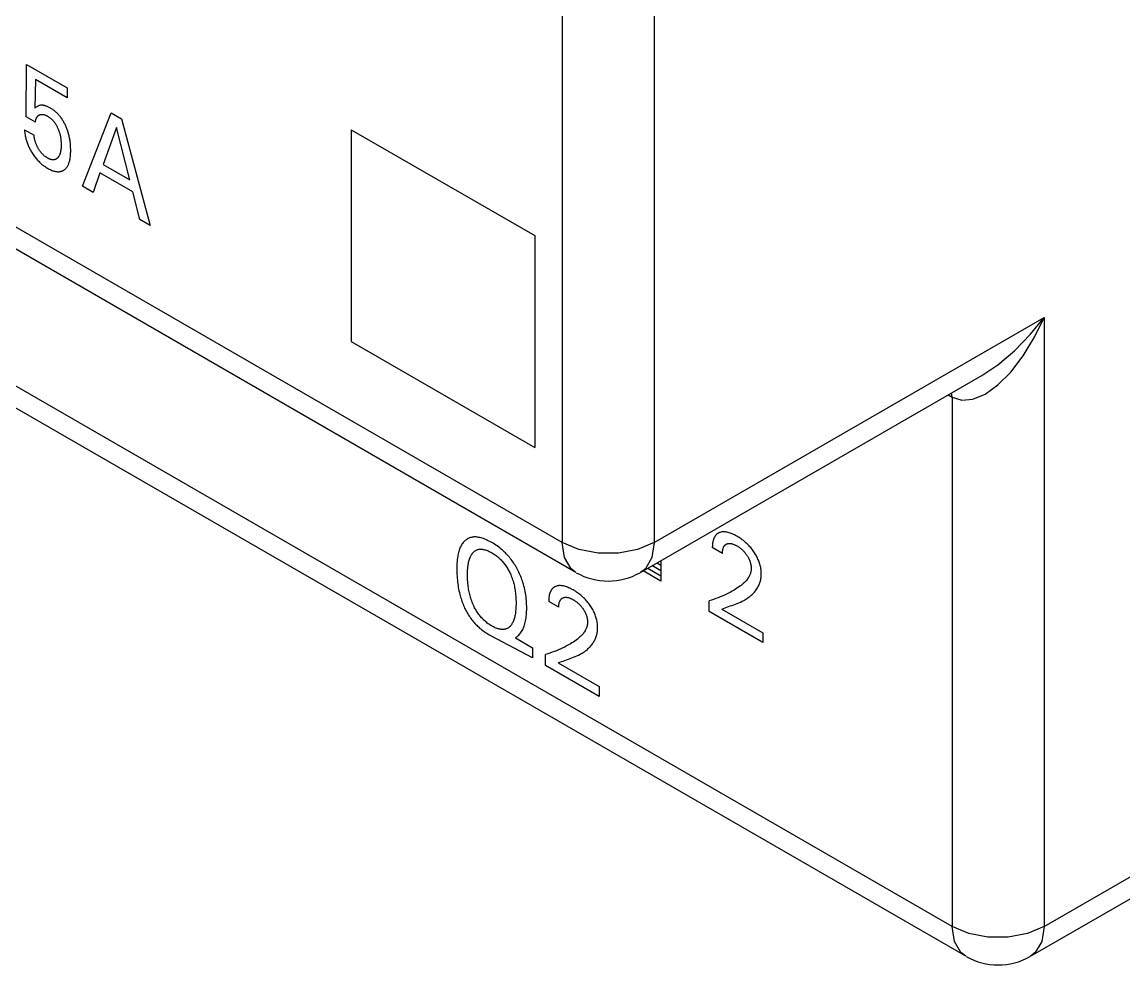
# Model space of a CAD drawing. Extents: x 0 to 420, y 0 to 297.
# Drawn here: x 180.85 to 197.84, y 131.89 to 146.43 of the extents above; entities that cross this region are included whole.
import ezdxf

# ---------------------------------------------------------------- set-up
doc = ezdxf.new("R2010")
doc.units = 0
doc.header["$LTSCALE"] = 23.1
doc.layers.add('40000_ISO', color=7, linetype='CONTINUOUS')

msp = doc.modelspace()

# ---------------------------------------------------------------- linework, layer by layer
at = {"layer": '40000_ISO', "color": 7, "linetype": 'CONTINUOUS'}
for p, q in [((189.18, 173.506), (189.18, 138.397)), ((190.594, 173.506), (190.594, 138.397)), ((189.18, 138.397), (165.492, 152.073)), ((189.387, 137.939), (165.699, 151.615)), ((195.191, 132.477), (171.502, 146.153)), ((180.914, 144.962), (180.923, 145.768)), ((180.923, 145.768), (181.546, 145.409)), ((195.398, 132.019), (171.71, 145.695)), ((181.058, 145.539), (181.05, 145.097)), ((181.546, 145.257), (181.058, 145.539)), ((181.546, 145.409), (181.546, 145.257)), ((181.06, 145.105), (181.05, 145.097)), ((181.071, 145.113), (181.06, 145.105)), ((181.08, 145.119), (181.071, 145.113)), ((181.09, 145.125), (181.08, 145.119)), ((181.098, 145.129), (181.09, 145.125)), ((181.107, 145.133), (181.098, 145.129)), ((181.114, 145.136), (181.107, 145.133)), ((181.121, 145.138), (181.114, 145.136)), ((181.128, 145.139), (181.121, 145.138)), ((181.136, 145.141), (181.128, 145.139)), ((181.144, 145.141), (181.136, 145.141)), ((181.151, 145.142), (181.144, 145.141)), ((181.159, 145.142), (181.151, 145.142)), ((181.168, 145.141), (181.159, 145.142)), ((181.176, 145.141), (181.168, 145.141)), ((181.185, 145.139), (181.176, 145.141)), ((181.193, 145.138), (181.185, 145.139)), ((181.202, 145.136), (181.193, 145.138)), ((181.211, 145.133), (181.202, 145.136)), ((181.22, 145.13), (181.211, 145.133)), ((181.229, 145.127), (181.22, 145.13)), ((181.239, 145.123), (181.229, 145.127)), ((181.249, 145.119), (181.239, 145.123)), ((181.259, 145.114), (181.249, 145.119)), ((181.269, 145.109), (181.259, 145.114)), ((181.279, 145.104), (181.269, 145.109)), ((181.289, 145.098), (181.279, 145.104)), ((181.298, 145.093), (181.289, 145.098)), ((181.308, 145.087), (181.298, 145.093)), ((181.318, 145.08), (181.308, 145.087)), ((181.327, 145.074), (181.318, 145.08)), ((181.337, 145.067), (181.327, 145.074)), ((181.346, 145.06), (181.337, 145.067)), ((181.356, 145.052), (181.346, 145.06)), ((181.365, 145.044), (181.356, 145.052)), ((181.058, 144.879), (180.914, 144.962)), ((181.058, 144.879), (181.059, 144.887)), ((181.059, 144.887), (181.06, 144.895)), ((181.06, 144.895), (181.061, 144.903)), ((181.061, 144.903), (181.063, 144.91)), ((181.063, 144.91), (181.065, 144.918)), ((181.065, 144.918), (181.066, 144.925)), ((181.066, 144.925), (181.069, 144.932)), ((181.069, 144.932), (181.071, 144.938)), ((181.071, 144.938), (181.073, 144.944)), ((181.073, 144.944), (181.076, 144.95)), ((181.076, 144.95), (181.079, 144.955)), ((181.079, 144.955), (181.082, 144.96)), ((181.082, 144.96), (181.086, 144.965)), ((181.086, 144.965), (181.089, 144.97)), ((181.089, 144.97), (181.093, 144.974)), ((181.093, 144.974), (181.097, 144.978)), ((181.097, 144.978), (181.101, 144.981)), ((181.101, 144.981), (181.106, 144.985)), ((181.106, 144.985), (181.11, 144.988)), ((181.11, 144.988), (181.115, 144.99)), ((181.115, 144.99), (181.12, 144.993)), ((181.12, 144.993), (181.125, 144.995)), ((181.125, 144.995), (181.13, 144.997)), ((181.13, 144.997), (181.135, 144.998)), ((181.135, 144.998), (181.14, 144.999)), ((181.14, 144.999), (181.146, 145)), ((181.146, 145), (181.151, 145.001)), ((181.151, 145.001), (181.157, 145.001)), ((181.157, 145.001), (181.163, 145.001)), ((181.163, 145.001), (181.168, 145.001)), ((181.168, 145.001), (181.174, 145)), ((181.174, 145), (181.18, 144.999)), ((181.18, 144.999), (181.186, 144.998)), ((181.186, 144.998), (181.193, 144.997)), ((181.193, 144.997), (181.199, 144.995)), ((181.199, 144.995), (181.205, 144.992)), ((181.205, 144.992), (181.212, 144.99)), ((181.212, 144.99), (181.219, 144.987)), ((181.219, 144.987), (181.226, 144.984)), ((181.226, 144.984), (181.232, 144.981)), ((181.232, 144.981), (181.239, 144.977)), ((181.239, 144.977), (181.246, 144.973)), ((181.246, 144.973), (181.253, 144.969)), ((181.253, 144.969), (181.26, 144.965)), ((181.26, 144.965), (181.267, 144.96)), ((181.267, 144.96), (181.275, 144.955)), ((181.275, 144.955), (181.282, 144.95)), ((181.282, 144.95), (181.289, 144.944)), ((181.289, 144.944), (181.296, 144.938)), ((181.296, 144.938), (181.303, 144.932)), ((181.303, 144.932), (181.309, 144.926)), ((181.309, 144.926), (181.315, 144.921)), ((181.315, 144.921), (181.321, 144.915)), ((181.321, 144.915), (181.326, 144.909)), ((181.326, 144.909), (181.332, 144.903)), ((181.332, 144.903), (181.337, 144.897)), ((181.337, 144.897), (181.342, 144.89)), ((181.342, 144.89), (181.347, 144.884)), ((181.347, 144.884), (181.353, 144.877)), ((181.375, 145.036), (181.365, 145.044)), ((181.384, 145.028), (181.375, 145.036)), ((181.392, 145.02), (181.384, 145.028)), ((181.399, 145.013), (181.392, 145.02)), ((181.407, 145.005), (181.399, 145.013)), ((181.414, 144.997), (181.407, 145.005)), ((181.422, 144.989), (181.414, 144.997)), ((181.429, 144.98), (181.422, 144.989)), ((181.436, 144.971), (181.429, 144.98)), ((181.443, 144.963), (181.436, 144.971)), ((181.45, 144.954), (181.443, 144.963)), ((181.457, 144.945), (181.45, 144.954)), ((181.464, 144.935), (181.457, 144.945)), ((181.471, 144.924), (181.464, 144.935)), ((181.478, 144.913), (181.471, 144.924)), ((181.485, 144.902), (181.478, 144.913)), ((181.492, 144.891), (181.485, 144.902)), ((181.498, 144.879), (181.492, 144.891)), ((181.504, 144.868), (181.498, 144.879)), ((181.784, 143.892), (182.225, 145.025)), ((182.225, 145.025), (182.387, 144.932)), ((182.387, 144.932), (182.828, 143.289)), ((180.89, 144.765), (180.891, 144.75)), ((180.89, 144.765), (181.037, 144.68)), ((180.891, 144.75), (180.893, 144.735)), ((180.893, 144.735), (180.895, 144.719)), ((180.895, 144.719), (180.897, 144.704)), ((181.353, 144.877), (181.357, 144.87)), ((181.357, 144.87), (181.362, 144.863)), ((181.362, 144.863), (181.368, 144.855)), ((181.368, 144.855), (181.373, 144.847)), ((181.373, 144.847), (181.378, 144.838)), ((181.378, 144.838), (181.383, 144.83)), ((181.383, 144.83), (181.388, 144.821)), ((181.388, 144.821), (181.392, 144.812)), ((181.392, 144.812), (181.396, 144.803)), ((181.396, 144.803), (181.401, 144.794)), ((181.401, 144.794), (181.405, 144.785)), ((181.405, 144.785), (181.409, 144.775)), ((181.409, 144.775), (181.413, 144.765)), ((181.413, 144.765), (181.417, 144.756)), ((181.417, 144.756), (181.42, 144.746)), ((181.42, 144.746), (181.424, 144.736)), ((181.424, 144.736), (181.427, 144.726)), ((181.427, 144.726), (181.43, 144.716)), ((181.43, 144.716), (181.433, 144.706)), ((181.51, 144.856), (181.504, 144.868)), ((181.516, 144.844), (181.51, 144.856)), ((181.522, 144.833), (181.516, 144.844)), ((181.527, 144.821), (181.522, 144.833)), ((181.533, 144.808), (181.527, 144.821)), ((181.538, 144.795), (181.533, 144.808)), ((181.544, 144.782), (181.538, 144.795)), ((181.548, 144.769), (181.544, 144.782)), ((181.553, 144.756), (181.548, 144.769)), ((181.557, 144.742), (181.553, 144.756)), ((181.562, 144.729), (181.557, 144.742)), ((181.566, 144.716), (181.562, 144.729)), ((181.569, 144.703), (181.566, 144.716)), ((182.307, 144.799), (182.101, 144.228)), ((182.513, 143.99), (182.307, 144.799)), ((185.927, 144.765), (185.927, 141.499)), ((185.927, 144.765), (188.756, 143.132)), ((180.897, 144.704), (180.9, 144.688)), ((180.9, 144.688), (180.903, 144.672)), ((180.903, 144.672), (180.906, 144.657)), ((180.906, 144.657), (180.91, 144.641)), ((180.91, 144.641), (180.913, 144.626)), ((180.913, 144.626), (180.917, 144.611)), ((180.917, 144.611), (180.922, 144.596)), ((180.922, 144.596), (180.926, 144.582)), ((180.926, 144.582), (180.931, 144.567)), ((180.931, 144.567), (180.937, 144.552)), ((180.937, 144.552), (180.942, 144.537)), ((181.038, 144.672), (181.037, 144.68)), ((181.039, 144.663), (181.038, 144.672)), ((181.04, 144.655), (181.039, 144.663)), ((181.041, 144.647), (181.04, 144.655)), ((181.043, 144.638), (181.041, 144.647)), ((181.045, 144.629), (181.043, 144.638)), ((181.047, 144.62), (181.045, 144.629)), ((181.049, 144.611), (181.047, 144.62)), ((181.051, 144.602), (181.049, 144.611)), ((181.054, 144.593), (181.051, 144.602)), ((181.057, 144.584), (181.054, 144.593)), ((181.059, 144.575), (181.057, 144.584)), ((181.062, 144.565), (181.059, 144.575)), ((181.066, 144.556), (181.062, 144.565)), ((181.069, 144.547), (181.066, 144.556)), ((181.073, 144.538), (181.069, 144.547)), ((181.433, 144.706), (181.436, 144.695)), ((181.436, 144.695), (181.438, 144.684)), ((181.438, 144.684), (181.441, 144.674)), ((181.441, 144.674), (181.443, 144.663)), ((181.443, 144.663), (181.445, 144.653)), ((181.445, 144.653), (181.447, 144.642)), ((181.447, 144.642), (181.449, 144.632)), ((181.449, 144.632), (181.45, 144.621)), ((181.45, 144.621), (181.452, 144.608)), ((181.452, 144.608), (181.453, 144.595)), ((181.453, 144.595), (181.454, 144.583)), ((181.454, 144.583), (181.455, 144.57)), ((181.455, 144.57), (181.455, 144.557)), ((181.455, 144.557), (181.456, 144.545)), ((181.456, 144.545), (181.456, 144.533)), ((181.574, 144.687), (181.569, 144.703)), ((181.577, 144.672), (181.574, 144.687)), ((181.581, 144.656), (181.577, 144.672)), ((181.584, 144.64), (181.581, 144.656)), ((181.587, 144.625), (181.584, 144.64)), ((181.59, 144.609), (181.587, 144.625)), ((181.592, 144.594), (181.59, 144.609)), ((181.594, 144.578), (181.592, 144.594)), ((181.598, 144.551), (181.594, 144.578)), ((181.6, 144.53), (181.598, 144.551)), ((180.942, 144.537), (180.948, 144.523)), ((180.948, 144.523), (180.954, 144.508)), ((180.954, 144.508), (180.961, 144.494)), ((180.961, 144.494), (180.968, 144.48)), ((180.968, 144.48), (180.975, 144.466)), ((180.975, 144.466), (180.982, 144.452)), ((180.982, 144.452), (180.99, 144.438)), ((180.99, 144.438), (180.998, 144.424)), ((180.998, 144.424), (181.006, 144.411)), ((181.006, 144.411), (181.015, 144.396)), ((181.015, 144.396), (181.024, 144.382)), ((181.024, 144.382), (181.034, 144.368)), ((181.077, 144.529), (181.073, 144.538)), ((181.08, 144.521), (181.077, 144.529)), ((181.084, 144.513), (181.08, 144.521)), ((181.087, 144.505), (181.084, 144.513)), ((181.091, 144.497), (181.087, 144.505)), ((181.095, 144.489), (181.091, 144.497)), ((181.099, 144.482), (181.095, 144.489)), ((181.103, 144.474), (181.099, 144.482)), ((181.108, 144.467), (181.103, 144.474)), ((181.112, 144.459), (181.108, 144.467)), ((181.116, 144.452), (181.112, 144.459)), ((181.121, 144.445), (181.116, 144.452)), ((181.126, 144.438), (181.121, 144.445)), ((181.131, 144.431), (181.126, 144.438)), ((181.136, 144.424), (181.131, 144.431)), ((181.141, 144.418), (181.136, 144.424)), ((181.146, 144.411), (181.141, 144.418)), ((181.152, 144.405), (181.146, 144.411)), ((181.158, 144.398), (181.152, 144.405)), ((181.164, 144.392), (181.158, 144.398)), ((181.17, 144.386), (181.164, 144.392)), ((181.176, 144.38), (181.17, 144.386)), ((181.182, 144.374), (181.176, 144.38)), ((181.188, 144.369), (181.182, 144.374)), ((181.194, 144.364), (181.188, 144.369)), ((181.428, 144.37), (181.424, 144.364)), ((181.431, 144.377), (181.428, 144.37)), ((181.433, 144.384), (181.431, 144.377)), ((181.436, 144.391), (181.433, 144.384)), ((181.439, 144.399), (181.436, 144.391)), ((181.441, 144.407), (181.439, 144.399)), ((181.443, 144.415), (181.441, 144.407)), ((181.445, 144.424), (181.443, 144.415)), ((181.447, 144.432), (181.445, 144.424)), ((181.449, 144.441), (181.447, 144.432)), ((181.45, 144.449), (181.449, 144.441)), ((181.452, 144.465), (181.45, 144.449)), ((181.454, 144.478), (181.452, 144.465)), ((181.455, 144.505), (181.454, 144.492)), ((181.454, 144.492), (181.454, 144.478)), ((181.456, 144.519), (181.455, 144.505)), ((181.456, 144.533), (181.456, 144.519)), ((181.598, 144.351), (181.6, 144.37)), ((181.601, 144.508), (181.6, 144.53)), ((181.6, 144.37), (181.601, 144.388)), ((181.602, 144.487), (181.601, 144.508)), ((181.601, 144.388), (181.602, 144.407)), ((181.603, 144.466), (181.602, 144.487)), ((181.602, 144.407), (181.603, 144.426)), ((181.603, 144.446), (181.603, 144.466)), ((181.603, 144.426), (181.603, 144.446)), ((181.034, 144.368), (181.044, 144.354)), ((181.044, 144.354), (181.054, 144.34)), ((181.054, 144.34), (181.065, 144.327)), ((181.065, 144.327), (181.075, 144.314)), ((181.075, 144.314), (181.086, 144.302)), ((181.086, 144.302), (181.097, 144.289)), ((181.097, 144.289), (181.109, 144.278)), ((181.109, 144.278), (181.12, 144.266)), ((181.12, 144.266), (181.132, 144.255)), ((181.132, 144.255), (181.143, 144.244)), ((181.143, 144.244), (181.155, 144.234)), ((181.155, 144.234), (181.168, 144.224)), ((181.168, 144.224), (181.181, 144.214)), ((181.181, 144.214), (181.194, 144.204)), ((181.201, 144.359), (181.194, 144.364)), ((181.194, 144.204), (181.207, 144.195)), ((181.207, 144.354), (181.201, 144.359)), ((181.214, 144.349), (181.207, 144.354)), ((181.22, 144.344), (181.214, 144.349)), ((181.227, 144.34), (181.22, 144.344)), ((181.233, 144.336), (181.227, 144.34)), ((181.24, 144.332), (181.233, 144.336)), ((181.246, 144.328), (181.24, 144.332)), ((181.253, 144.324), (181.246, 144.328)), ((181.259, 144.321), (181.253, 144.324)), ((181.266, 144.318), (181.259, 144.321)), ((181.272, 144.315), (181.266, 144.318)), ((181.278, 144.312), (181.272, 144.315)), ((181.285, 144.309), (181.278, 144.312)), ((181.291, 144.307), (181.285, 144.309)), ((181.297, 144.305), (181.291, 144.307)), ((181.304, 144.304), (181.297, 144.305)), ((181.31, 144.302), (181.304, 144.304)), ((181.316, 144.301), (181.31, 144.302)), ((181.321, 144.301), (181.316, 144.301)), ((181.327, 144.3), (181.321, 144.301)), ((181.332, 144.3), (181.327, 144.3)), ((181.338, 144.3), (181.332, 144.3)), ((181.343, 144.3), (181.338, 144.3)), ((181.348, 144.301), (181.343, 144.3)), ((181.353, 144.302), (181.348, 144.301)), ((181.358, 144.303), (181.353, 144.302)), ((181.363, 144.305), (181.358, 144.303)), ((181.368, 144.307), (181.363, 144.305)), ((181.373, 144.309), (181.368, 144.307)), ((181.377, 144.311), (181.373, 144.309)), ((181.382, 144.314), (181.377, 144.311)), ((181.386, 144.317), (181.382, 144.314)), ((181.39, 144.32), (181.386, 144.317)), ((181.394, 144.324), (181.39, 144.32)), ((181.398, 144.327), (181.394, 144.324)), ((181.402, 144.331), (181.398, 144.327)), ((181.405, 144.335), (181.402, 144.331)), ((181.41, 144.341), (181.405, 144.335)), ((181.414, 144.346), (181.41, 144.341)), ((181.417, 144.352), (181.414, 144.346)), ((181.421, 144.358), (181.417, 144.352)), ((181.424, 144.364), (181.421, 144.358)), ((181.551, 144.198), (181.556, 144.208)), ((181.556, 144.208), (181.562, 144.218)), ((181.562, 144.218), (181.567, 144.229)), ((181.567, 144.229), (181.572, 144.24)), ((181.572, 144.24), (181.576, 144.252)), ((181.576, 144.252), (181.58, 144.264)), ((181.58, 144.264), (181.584, 144.277)), ((181.584, 144.277), (181.587, 144.289)), ((181.587, 144.289), (181.59, 144.302)), ((181.59, 144.302), (181.593, 144.316)), ((181.593, 144.316), (181.595, 144.333)), ((181.595, 144.333), (181.598, 144.351)), ((182.101, 144.228), (182.513, 143.99)), ((181.207, 144.195), (181.22, 144.187)), ((181.22, 144.187), (181.233, 144.178)), ((181.233, 144.178), (181.246, 144.171)), ((181.246, 144.171), (181.259, 144.163)), ((181.259, 144.163), (181.272, 144.156)), ((181.272, 144.156), (181.285, 144.15)), ((181.285, 144.15), (181.298, 144.144)), ((181.298, 144.144), (181.311, 144.138)), ((181.311, 144.138), (181.324, 144.133)), ((181.324, 144.133), (181.337, 144.129)), ((181.337, 144.129), (181.35, 144.125)), ((181.35, 144.125), (181.36, 144.123)), ((181.36, 144.123), (181.37, 144.121)), ((181.37, 144.121), (181.38, 144.119)), ((181.38, 144.119), (181.39, 144.118)), ((181.39, 144.118), (181.4, 144.117)), ((181.4, 144.117), (181.41, 144.117)), ((181.41, 144.117), (181.419, 144.117)), ((181.419, 144.117), (181.429, 144.118)), ((181.429, 144.118), (181.438, 144.119)), ((181.438, 144.119), (181.447, 144.121)), ((181.447, 144.121), (181.455, 144.123)), ((181.455, 144.123), (181.464, 144.125)), ((181.464, 144.125), (181.472, 144.129)), ((181.472, 144.129), (181.48, 144.132)), ((181.48, 144.132), (181.488, 144.136)), ((181.488, 144.136), (181.496, 144.141)), ((181.496, 144.141), (181.503, 144.146)), ((181.503, 144.146), (181.51, 144.151)), ((181.51, 144.151), (181.518, 144.158)), ((181.518, 144.158), (181.525, 144.165)), ((181.525, 144.165), (181.532, 144.173)), ((181.532, 144.173), (181.539, 144.181)), ((181.539, 144.181), (181.545, 144.189)), ((181.545, 144.189), (181.551, 144.198)), ((182.053, 144.098), (181.947, 143.798)), ((182.56, 143.806), (182.053, 144.098)), ((181.947, 143.798), (181.784, 143.892)), ((182.668, 143.381), (182.56, 143.806)), ((182.828, 143.289), (182.668, 143.381)), ((188.756, 143.132), (188.756, 139.866)), ((190.594, 138.397), (196.605, 141.867)), ((196.398, 141.612), (196.605, 141.867)), ((196.463, 141.574), (196.605, 141.867)), ((196.605, 141.867), (196.605, 132.477)), ((185.927, 141.499), (188.756, 139.866)), ((196.149, 141.355), (196.398, 141.612)), ((196.283, 141.277), (196.463, 141.574)), ((195.894, 141.14), (196.149, 141.355)), ((196.091, 141.026), (196.283, 141.277)), ((190.387, 137.939), (195.648, 140.976)), ((195.648, 140.976), (195.894, 141.14)), ((195.895, 140.829), (196.091, 141.026)), ((195.698, 140.688), (195.895, 140.829)), ((195.13, 140.677), (195.191, 140.642)), ((195.191, 140.642), (195.178, 140.705)), ((195.191, 140.642), (195.191, 132.477)), ((195.191, 140.642), (195.337, 140.594)), ((195.509, 140.609), (195.698, 140.688)), ((195.337, 140.594), (195.509, 140.609)), ((196.605, 132.477), (208.838, 139.54)), ((196.398, 132.019), (207.881, 138.649)), ((187.682, 138.429), (187.671, 138.419)), ((187.692, 138.438), (187.682, 138.429)), ((187.703, 138.446), (187.692, 138.438)), ((187.714, 138.453), (187.703, 138.446)), ((187.726, 138.46), (187.714, 138.453)), ((187.738, 138.466), (187.726, 138.46)), ((187.75, 138.471), (187.738, 138.466)), ((187.763, 138.475), (187.75, 138.471)), ((187.776, 138.479), (187.763, 138.475)), ((187.79, 138.482), (187.776, 138.479)), ((187.804, 138.484), (187.79, 138.482)), ((187.818, 138.485), (187.804, 138.484)), ((187.833, 138.485), (187.818, 138.485)), ((187.848, 138.485), (187.833, 138.485)), ((187.863, 138.484), (187.848, 138.485)), ((187.879, 138.482), (187.863, 138.484)), ((187.895, 138.479), (187.879, 138.482)), ((187.911, 138.476), (187.895, 138.479)), ((187.927, 138.472), (187.911, 138.476)), ((187.947, 138.466), (187.927, 138.472)), ((187.967, 138.459), (187.947, 138.466)), ((187.988, 138.451), (187.967, 138.459)), ((188.009, 138.442), (187.988, 138.451)), ((188.029, 138.432), (188.009, 138.442)), ((188.05, 138.422), (188.029, 138.432)), ((191.504, 138.43), (191.503, 138.423)), ((191.506, 138.436), (191.504, 138.43)), ((191.508, 138.441), (191.506, 138.436)), ((191.51, 138.447), (191.508, 138.441)), ((191.512, 138.453), (191.51, 138.447)), ((191.514, 138.458), (191.512, 138.453)), ((191.516, 138.464), (191.514, 138.458)), ((191.518, 138.469), (191.516, 138.464)), ((191.521, 138.474), (191.518, 138.469)), ((191.523, 138.479), (191.521, 138.474)), ((191.526, 138.484), (191.523, 138.479)), ((191.529, 138.489), (191.526, 138.484)), ((191.531, 138.494), (191.529, 138.489)), ((191.534, 138.498), (191.531, 138.494)), ((191.538, 138.503), (191.534, 138.498)), ((191.541, 138.507), (191.538, 138.503)), ((191.544, 138.511), (191.541, 138.507)), ((191.547, 138.514), (191.544, 138.511)), ((191.55, 138.518), (191.547, 138.514)), ((191.554, 138.521), (191.55, 138.518)), ((191.557, 138.525), (191.554, 138.521)), ((191.561, 138.528), (191.557, 138.525)), ((191.565, 138.531), (191.561, 138.528)), ((191.568, 138.534), (191.565, 138.531)), ((191.572, 138.536), (191.568, 138.534)), ((191.576, 138.539), (191.572, 138.536)), ((191.58, 138.541), (191.576, 138.539)), ((191.584, 138.544), (191.58, 138.541)), ((191.588, 138.546), (191.584, 138.544)), ((191.593, 138.548), (191.588, 138.546)), ((191.597, 138.55), (191.593, 138.548)), ((191.601, 138.552), (191.597, 138.55)), ((191.613, 138.556), (191.601, 138.552)), ((191.625, 138.559), (191.613, 138.556)), ((191.637, 138.562), (191.625, 138.559)), ((191.65, 138.564), (191.637, 138.562)), ((191.663, 138.564), (191.65, 138.564)), ((191.677, 138.564), (191.663, 138.564)), ((191.691, 138.563), (191.677, 138.564)), ((191.706, 138.561), (191.691, 138.563)), ((191.72, 138.559), (191.706, 138.561)), ((191.735, 138.555), (191.72, 138.559)), ((191.751, 138.551), (191.735, 138.555)), ((191.766, 138.546), (191.751, 138.551)), ((191.783, 138.54), (191.766, 138.546)), ((191.8, 138.533), (191.783, 138.54)), ((191.818, 138.525), (191.8, 138.533)), ((191.835, 138.516), (191.818, 138.525)), ((191.852, 138.507), (191.835, 138.516)), ((191.87, 138.497), (191.852, 138.507)), ((191.887, 138.487), (191.87, 138.497)), ((191.904, 138.477), (191.887, 138.487)), ((191.921, 138.466), (191.904, 138.477)), ((191.937, 138.454), (191.921, 138.466)), ((191.954, 138.442), (191.937, 138.454)), ((191.971, 138.429), (191.954, 138.442)), ((191.986, 138.417), (191.971, 138.429)), ((187.585, 138.263), (187.58, 138.244)), ((187.591, 138.281), (187.585, 138.263)), ((187.597, 138.298), (187.591, 138.281)), ((187.603, 138.315), (187.597, 138.298)), ((187.611, 138.331), (187.603, 138.315)), ((187.618, 138.345), (187.611, 138.331)), ((187.625, 138.359), (187.618, 138.345)), ((187.633, 138.373), (187.625, 138.359)), ((187.642, 138.385), (187.633, 138.373)), ((187.651, 138.397), (187.642, 138.385)), ((187.661, 138.409), (187.651, 138.397)), ((187.671, 138.419), (187.661, 138.409)), ((187.813, 138.253), (187.821, 138.26)), ((187.821, 138.26), (187.829, 138.267)), ((187.829, 138.267), (187.838, 138.273)), ((187.838, 138.273), (187.846, 138.278)), ((187.846, 138.278), (187.855, 138.283)), ((187.855, 138.283), (187.865, 138.287)), ((187.865, 138.287), (187.874, 138.29)), ((187.874, 138.29), (187.884, 138.293)), ((187.884, 138.293), (187.895, 138.295)), ((187.895, 138.295), (187.905, 138.296)), ((187.905, 138.296), (187.916, 138.297)), ((187.916, 138.297), (187.927, 138.297)), ((187.927, 138.297), (187.938, 138.297)), ((187.938, 138.297), (187.949, 138.296)), ((187.949, 138.296), (187.961, 138.294)), ((187.961, 138.294), (187.972, 138.292)), ((187.972, 138.292), (187.985, 138.288)), ((187.985, 138.288), (187.998, 138.285)), ((187.998, 138.285), (188.011, 138.28)), ((188.011, 138.28), (188.025, 138.275)), ((188.025, 138.275), (188.038, 138.269)), ((188.038, 138.269), (188.052, 138.263)), ((188.071, 138.411), (188.05, 138.422)), ((188.052, 138.263), (188.065, 138.256)), ((188.065, 138.256), (188.079, 138.249)), ((188.092, 138.399), (188.071, 138.411)), ((188.113, 138.387), (188.092, 138.399)), ((188.134, 138.374), (188.113, 138.387)), ((188.154, 138.36), (188.134, 138.374)), ((188.175, 138.346), (188.154, 138.36)), ((188.195, 138.331), (188.175, 138.346)), ((188.216, 138.316), (188.195, 138.331)), ((188.236, 138.299), (188.216, 138.316)), ((188.256, 138.282), (188.236, 138.299)), ((188.272, 138.268), (188.256, 138.282)), ((188.288, 138.253), (188.272, 138.268)), ((189.433, 138.29), (189.18, 138.397)), ((189.214, 138.167), (189.18, 138.397)), ((189.731, 138.235), (189.433, 138.29)), ((190.341, 138.29), (190.044, 138.235)), ((190.594, 138.397), (190.341, 138.29)), ((190.594, 138.397), (190.561, 138.167)), ((191.493, 138.343), (191.492, 138.335)), ((191.492, 138.335), (191.492, 138.328)), ((191.492, 138.328), (191.492, 138.32)), ((191.648, 138.23), (191.492, 138.32)), ((191.494, 138.366), (191.493, 138.358)), ((191.493, 138.358), (191.493, 138.351)), ((191.493, 138.351), (191.493, 138.343)), ((191.495, 138.373), (191.494, 138.366)), ((191.496, 138.388), (191.495, 138.381)), ((191.495, 138.381), (191.495, 138.373)), ((191.497, 138.395), (191.496, 138.388)), ((191.498, 138.402), (191.497, 138.395)), ((191.5, 138.409), (191.498, 138.402)), ((191.501, 138.416), (191.5, 138.409)), ((191.503, 138.423), (191.501, 138.416)), ((191.648, 138.247), (191.649, 138.256)), ((191.649, 138.256), (191.65, 138.264)), ((191.65, 138.264), (191.651, 138.273)), ((191.651, 138.273), (191.652, 138.281)), ((191.652, 138.281), (191.653, 138.289)), ((191.653, 138.289), (191.655, 138.297)), ((191.655, 138.297), (191.657, 138.303)), ((191.657, 138.303), (191.658, 138.309)), ((191.658, 138.309), (191.66, 138.314)), ((191.66, 138.314), (191.662, 138.32)), ((191.662, 138.32), (191.664, 138.325)), ((191.664, 138.325), (191.667, 138.331)), ((191.667, 138.331), (191.669, 138.336)), ((191.669, 138.336), (191.672, 138.34)), ((191.672, 138.34), (191.675, 138.345)), ((191.675, 138.345), (191.678, 138.349)), ((191.678, 138.349), (191.682, 138.353)), ((191.682, 138.353), (191.685, 138.357)), ((191.685, 138.357), (191.689, 138.36)), ((191.689, 138.36), (191.693, 138.364)), ((191.693, 138.364), (191.696, 138.367)), ((191.696, 138.367), (191.701, 138.37)), ((191.701, 138.37), (191.705, 138.372)), ((191.705, 138.372), (191.709, 138.375)), ((191.709, 138.375), (191.714, 138.377)), ((191.714, 138.377), (191.719, 138.379)), ((191.719, 138.379), (191.725, 138.381)), ((191.725, 138.381), (191.73, 138.382)), ((191.73, 138.382), (191.736, 138.384)), ((191.736, 138.384), (191.742, 138.385)), ((191.742, 138.385), (191.748, 138.385)), ((191.748, 138.385), (191.754, 138.385)), ((191.754, 138.385), (191.76, 138.385)), ((191.76, 138.385), (191.767, 138.385)), ((191.767, 138.385), (191.773, 138.384)), ((191.773, 138.384), (191.78, 138.383)), ((191.78, 138.383), (191.787, 138.382)), ((191.787, 138.382), (191.794, 138.38)), ((191.794, 138.38), (191.801, 138.379)), ((191.801, 138.379), (191.808, 138.376)), ((191.808, 138.376), (191.815, 138.374)), ((191.815, 138.374), (191.823, 138.371)), ((191.823, 138.371), (191.831, 138.368)), ((191.831, 138.368), (191.838, 138.364)), ((191.838, 138.364), (191.846, 138.36)), ((191.846, 138.36), (191.854, 138.356)), ((191.854, 138.356), (191.862, 138.352)), ((191.862, 138.352), (191.87, 138.348)), ((191.87, 138.348), (191.878, 138.343)), ((191.878, 138.343), (191.887, 138.337)), ((191.887, 138.337), (191.896, 138.332)), ((191.896, 138.332), (191.904, 138.326)), ((191.904, 138.326), (191.913, 138.32)), ((191.913, 138.32), (191.922, 138.313)), ((191.922, 138.313), (191.93, 138.307)), ((191.93, 138.307), (191.937, 138.301)), ((191.937, 138.301), (191.944, 138.296)), ((191.944, 138.296), (191.95, 138.29)), ((191.95, 138.29), (191.957, 138.284)), ((191.957, 138.284), (191.963, 138.277)), ((191.963, 138.277), (191.97, 138.271)), ((191.97, 138.271), (191.976, 138.265)), ((191.976, 138.265), (191.983, 138.258)), ((191.983, 138.258), (191.988, 138.251)), ((192.001, 138.404), (191.986, 138.417)), ((192.015, 138.391), (192.001, 138.404)), ((192.03, 138.378), (192.015, 138.391)), ((192.044, 138.364), (192.03, 138.378)), ((192.059, 138.349), (192.044, 138.364)), ((192.072, 138.335), (192.059, 138.349)), ((192.085, 138.32), (192.072, 138.335)), ((192.097, 138.305), (192.085, 138.32)), ((192.109, 138.289), (192.097, 138.305)), ((192.121, 138.273), (192.109, 138.289)), ((192.133, 138.257), (192.121, 138.273)), ((192.143, 138.242), (192.133, 138.257)), ((187.558, 138.108), (187.556, 138.081)), ((187.561, 138.135), (187.558, 138.108)), ((187.564, 138.161), (187.561, 138.135)), ((187.568, 138.187), (187.564, 138.161)), ((187.572, 138.206), (187.568, 138.187)), ((187.576, 138.226), (187.572, 138.206)), ((187.58, 138.244), (187.576, 138.226)), ((187.733, 138.078), (187.736, 138.094)), ((187.736, 138.094), (187.74, 138.111)), ((187.74, 138.111), (187.744, 138.126)), ((187.744, 138.126), (187.749, 138.142)), ((187.749, 138.142), (187.754, 138.157)), ((187.754, 138.157), (187.759, 138.17)), ((187.759, 138.17), (187.765, 138.182)), ((187.765, 138.182), (187.771, 138.194)), ((187.771, 138.194), (187.777, 138.206)), ((187.777, 138.206), (187.784, 138.217)), ((187.784, 138.217), (187.791, 138.228)), ((187.791, 138.228), (187.799, 138.238)), ((187.799, 138.238), (187.806, 138.246)), ((187.806, 138.246), (187.813, 138.253)), ((188.079, 138.249), (188.092, 138.242)), ((188.092, 138.242), (188.106, 138.234)), ((188.106, 138.234), (188.119, 138.225)), ((188.119, 138.225), (188.133, 138.216)), ((188.133, 138.216), (188.146, 138.207)), ((188.146, 138.207), (188.16, 138.197)), ((188.16, 138.197), (188.173, 138.187)), ((188.173, 138.187), (188.187, 138.176)), ((188.187, 138.176), (188.2, 138.165)), ((188.2, 138.165), (188.213, 138.153)), ((188.213, 138.153), (188.224, 138.142)), ((188.224, 138.142), (188.236, 138.13)), ((188.236, 138.13), (188.247, 138.118)), ((188.247, 138.118), (188.258, 138.106)), ((188.258, 138.106), (188.269, 138.093)), ((188.269, 138.093), (188.28, 138.08)), ((188.303, 138.238), (188.288, 138.253)), ((188.319, 138.222), (188.303, 138.238)), ((188.334, 138.206), (188.319, 138.222)), ((188.349, 138.189), (188.334, 138.206)), ((188.364, 138.172), (188.349, 138.189)), ((188.378, 138.155), (188.364, 138.172)), ((188.392, 138.137), (188.378, 138.155)), ((188.406, 138.119), (188.392, 138.137)), ((188.419, 138.1), (188.406, 138.119)), ((188.432, 138.081), (188.419, 138.1)), ((189.314, 137.996), (189.214, 138.167)), ((190.044, 138.235), (189.731, 138.235)), ((190.561, 138.167), (190.46, 137.996)), ((190.64, 138.085), (190.7, 138.05)), ((190.7, 138.12), (190.7, 137.805)), ((191.648, 138.239), (191.648, 138.247)), ((191.648, 138.23), (191.648, 138.239)), ((191.988, 138.251), (191.994, 138.245)), ((191.994, 138.245), (192, 138.238)), ((192, 138.238), (192.005, 138.231)), ((192.005, 138.231), (192.011, 138.224)), ((192.011, 138.224), (192.016, 138.216)), ((192.016, 138.216), (192.021, 138.209)), ((192.021, 138.209), (192.026, 138.201)), ((192.026, 138.201), (192.031, 138.194)), ((192.031, 138.194), (192.035, 138.187)), ((192.035, 138.187), (192.04, 138.18)), ((192.04, 138.18), (192.044, 138.172)), ((192.044, 138.172), (192.048, 138.165)), ((192.048, 138.165), (192.052, 138.158)), ((192.052, 138.158), (192.056, 138.15)), ((192.056, 138.15), (192.059, 138.143)), ((192.059, 138.143), (192.062, 138.135)), ((192.062, 138.135), (192.066, 138.127)), ((192.066, 138.127), (192.069, 138.12)), ((192.069, 138.12), (192.071, 138.112)), ((192.071, 138.112), (192.074, 138.104)), ((192.074, 138.104), (192.076, 138.096)), ((192.076, 138.096), (192.078, 138.089)), ((192.078, 138.089), (192.08, 138.081)), ((192.153, 138.226), (192.143, 138.242)), ((192.163, 138.21), (192.153, 138.226)), ((192.172, 138.195), (192.163, 138.21)), ((192.18, 138.178), (192.172, 138.195)), ((192.189, 138.162), (192.18, 138.178)), ((192.196, 138.145), (192.189, 138.162)), ((192.203, 138.129), (192.196, 138.145)), ((192.21, 138.113), (192.203, 138.129)), ((192.216, 138.096), (192.21, 138.113)), ((192.221, 138.08), (192.216, 138.096)), ((187.555, 138.053), (187.554, 138.025)), ((187.554, 138.025), (187.554, 137.997)), ((187.554, 137.997), (187.554, 137.968)), ((187.554, 137.968), (187.555, 137.939)), ((187.556, 138.081), (187.555, 138.053)), ((187.555, 137.939), (187.556, 137.909)), ((187.718, 137.925), (187.719, 137.949)), ((187.718, 137.9), (187.718, 137.925)), ((187.719, 137.949), (187.72, 137.973)), ((187.72, 137.973), (187.722, 137.997)), ((187.722, 137.997), (187.724, 138.021)), ((187.724, 138.021), (187.727, 138.044)), ((187.727, 138.044), (187.73, 138.061)), ((187.73, 138.061), (187.733, 138.078)), ((188.28, 138.08), (188.291, 138.066)), ((188.291, 138.066), (188.301, 138.053)), ((188.301, 138.053), (188.311, 138.038)), ((188.311, 138.038), (188.32, 138.024)), ((188.32, 138.024), (188.33, 138.009)), ((188.33, 138.009), (188.339, 137.994)), ((188.339, 137.994), (188.348, 137.978)), ((188.348, 137.978), (188.356, 137.962)), ((188.356, 137.962), (188.364, 137.947)), ((188.364, 137.947), (188.372, 137.931)), ((188.372, 137.931), (188.379, 137.915)), ((188.379, 137.915), (188.386, 137.899)), ((188.444, 138.062), (188.432, 138.081)), ((188.456, 138.043), (188.444, 138.062)), ((188.468, 138.023), (188.456, 138.043)), ((188.479, 138.003), (188.468, 138.023)), ((188.49, 137.983), (188.479, 138.003)), ((188.5, 137.963), (188.49, 137.983)), ((188.511, 137.941), (188.5, 137.963)), ((188.522, 137.918), (188.511, 137.941)), ((188.531, 137.896), (188.522, 137.918)), ((189.387, 137.939), (189.314, 137.996)), ((190.46, 137.996), (190.387, 137.939)), ((190.7, 137.805), (190.428, 137.962)), ((190.498, 138.003), (190.7, 137.886)), ((190.569, 138.044), (190.7, 137.968)), ((192.079, 137.922), (192.075, 137.912)), ((192.082, 137.933), (192.079, 137.922)), ((192.08, 138.081), (192.082, 138.073)), ((192.082, 138.073), (192.084, 138.066)), ((192.085, 137.944), (192.082, 137.933)), ((192.084, 138.066), (192.086, 138.057)), ((192.088, 137.956), (192.085, 137.944)), ((192.086, 138.057), (192.087, 138.049)), ((192.087, 138.049), (192.088, 138.041)), ((192.088, 138.041), (192.089, 138.033)), ((192.089, 137.968), (192.088, 137.956)), ((192.089, 138.033), (192.09, 138.025)), ((192.091, 137.981), (192.089, 137.968)), ((192.09, 138.025), (192.091, 138.017)), ((192.091, 138.017), (192.091, 138.009)), ((192.091, 138.009), (192.091, 138.001)), ((192.091, 138.001), (192.091, 137.994)), ((192.091, 137.994), (192.091, 137.981)), ((192.226, 138.063), (192.221, 138.08)), ((192.231, 138.047), (192.226, 138.063)), ((192.234, 138.03), (192.231, 138.047)), ((192.238, 138.013), (192.234, 138.03)), ((192.241, 137.995), (192.238, 138.013)), ((192.243, 137.978), (192.241, 137.995)), ((192.245, 137.961), (192.243, 137.978)), ((192.246, 137.944), (192.245, 137.961)), ((192.247, 137.928), (192.246, 137.944)), ((192.247, 137.912), (192.247, 137.928)), ((187.556, 137.909), (187.557, 137.88)), ((187.557, 137.88), (187.559, 137.85)), ((187.559, 137.85), (187.562, 137.819)), ((187.562, 137.819), (187.565, 137.789)), ((187.565, 137.789), (187.569, 137.762)), ((187.569, 137.762), (187.573, 137.736)), ((187.718, 137.874), (187.718, 137.9)), ((187.719, 137.848), (187.718, 137.874)), ((187.72, 137.822), (187.719, 137.848)), ((187.722, 137.796), (187.72, 137.822)), ((187.724, 137.77), (187.722, 137.796)), ((187.727, 137.743), (187.724, 137.77)), ((188.386, 137.899), (188.394, 137.88)), ((188.394, 137.88), (188.401, 137.861)), ((188.401, 137.861), (188.408, 137.842)), ((188.408, 137.842), (188.414, 137.823)), ((188.414, 137.823), (188.42, 137.804)), ((188.42, 137.804), (188.426, 137.785)), ((188.426, 137.785), (188.431, 137.766)), ((188.431, 137.766), (188.436, 137.745)), ((188.436, 137.745), (188.441, 137.724)), ((188.541, 137.873), (188.531, 137.896)), ((188.55, 137.851), (188.541, 137.873)), ((188.558, 137.828), (188.55, 137.851)), ((188.566, 137.806), (188.558, 137.828)), ((188.573, 137.783), (188.566, 137.806)), ((188.582, 137.755), (188.573, 137.783)), ((188.589, 137.728), (188.582, 137.755)), ((191.955, 137.756), (191.935, 137.739)), ((191.975, 137.773), (191.955, 137.756)), ((191.986, 137.783), (191.975, 137.773)), ((191.996, 137.794), (191.986, 137.783)), ((192.007, 137.805), (191.996, 137.794)), ((192.017, 137.816), (192.007, 137.805)), ((192.027, 137.828), (192.017, 137.816)), ((192.037, 137.84), (192.027, 137.828)), ((192.046, 137.854), (192.037, 137.84)), ((192.054, 137.867), (192.046, 137.854)), ((192.062, 137.882), (192.054, 137.867)), ((192.067, 137.891), (192.062, 137.882)), ((192.071, 137.901), (192.067, 137.891)), ((192.075, 137.912), (192.071, 137.901)), ((192.208, 137.737), (192.214, 137.751)), ((192.214, 137.751), (192.22, 137.765)), ((192.22, 137.765), (192.225, 137.779)), ((192.225, 137.779), (192.23, 137.794)), ((192.23, 137.794), (192.234, 137.81)), ((192.234, 137.81), (192.238, 137.826)), ((192.238, 137.826), (192.241, 137.842)), ((192.241, 137.842), (192.243, 137.859)), ((192.243, 137.859), (192.245, 137.876)), ((192.245, 137.876), (192.247, 137.893)), ((192.247, 137.893), (192.247, 137.912)), ((187.573, 137.736), (187.577, 137.709)), ((187.577, 137.709), (187.582, 137.681)), ((187.582, 137.681), (187.587, 137.654)), ((187.587, 137.654), (187.594, 137.627)), ((187.594, 137.627), (187.6, 137.599)), ((187.6, 137.599), (187.606, 137.577)), ((187.606, 137.577), (187.612, 137.556)), ((187.73, 137.722), (187.727, 137.743)), ((187.732, 137.702), (187.73, 137.722)), ((187.736, 137.681), (187.732, 137.702)), ((187.74, 137.66), (187.736, 137.681)), ((187.744, 137.639), (187.74, 137.66)), ((187.748, 137.618), (187.744, 137.639)), ((187.753, 137.597), (187.748, 137.618)), ((187.758, 137.578), (187.753, 137.597)), ((187.764, 137.559), (187.758, 137.578)), ((188.441, 137.724), (188.445, 137.703)), ((188.445, 137.703), (188.449, 137.683)), ((188.449, 137.683), (188.452, 137.662)), ((188.452, 137.662), (188.455, 137.642)), ((188.455, 137.642), (188.458, 137.622)), ((188.458, 137.622), (188.461, 137.596)), ((188.461, 137.596), (188.463, 137.569)), ((188.596, 137.7), (188.589, 137.728)), ((188.602, 137.673), (188.596, 137.7)), ((188.608, 137.645), (188.602, 137.673)), ((188.613, 137.618), (188.608, 137.645)), ((188.617, 137.591), (188.613, 137.618)), ((188.621, 137.562), (188.617, 137.591)), ((188.977, 137.579), (188.976, 137.572)), ((188.979, 137.586), (188.977, 137.579)), ((188.98, 137.593), (188.979, 137.586)), ((188.982, 137.6), (188.98, 137.593)), ((188.983, 137.606), (188.982, 137.6)), ((188.985, 137.612), (188.983, 137.606)), ((188.987, 137.617), (188.985, 137.612)), ((188.989, 137.623), (188.987, 137.617)), ((188.991, 137.629), (188.989, 137.623)), ((188.993, 137.634), (188.991, 137.629)), ((188.996, 137.639), (188.993, 137.634)), ((188.998, 137.645), (188.996, 137.639)), ((189.001, 137.65), (188.998, 137.645)), ((189.003, 137.655), (189.001, 137.65)), ((189.006, 137.659), (189.003, 137.655)), ((189.009, 137.664), (189.006, 137.659)), ((189.012, 137.669), (189.009, 137.664)), ((189.015, 137.673), (189.012, 137.669)), ((189.018, 137.677), (189.015, 137.673)), ((189.021, 137.681), (189.018, 137.677)), ((189.024, 137.685), (189.021, 137.681)), ((189.028, 137.688), (189.024, 137.685)), ((189.031, 137.692), (189.028, 137.688)), ((189.035, 137.695), (189.031, 137.692)), ((189.038, 137.698), (189.035, 137.695)), ((189.042, 137.701), (189.038, 137.698)), ((189.046, 137.704), (189.042, 137.701)), ((189.05, 137.707), (189.046, 137.704)), ((189.054, 137.709), (189.05, 137.707)), ((189.058, 137.712), (189.054, 137.709)), ((189.062, 137.714), (189.058, 137.712)), ((189.066, 137.716), (189.062, 137.714)), ((189.07, 137.718), (189.066, 137.716)), ((189.074, 137.72), (189.07, 137.718)), ((189.079, 137.722), (189.074, 137.72)), ((189.09, 137.726), (189.079, 137.722)), ((189.102, 137.73), (189.09, 137.726)), ((189.115, 137.732), (189.102, 137.73)), ((189.128, 137.734), (189.115, 137.732)), ((189.141, 137.735), (189.128, 137.734)), ((189.154, 137.734), (189.141, 137.735)), ((189.168, 137.733), (189.154, 137.734)), ((189.183, 137.732), (189.168, 137.733)), ((189.198, 137.729), (189.183, 137.732)), ((189.213, 137.725), (189.198, 137.729)), ((189.228, 137.721), (189.213, 137.725)), ((189.243, 137.716), (189.228, 137.721)), ((189.261, 137.71), (189.243, 137.716)), ((189.278, 137.703), (189.261, 137.71)), ((189.295, 137.695), (189.278, 137.703)), ((189.312, 137.686), (189.295, 137.695)), ((189.33, 137.677), (189.312, 137.686)), ((189.347, 137.668), (189.33, 137.677)), ((189.364, 137.658), (189.347, 137.668)), ((189.381, 137.647), (189.364, 137.658)), ((189.398, 137.636), (189.381, 137.647)), ((189.415, 137.624), (189.398, 137.636)), ((189.432, 137.612), (189.415, 137.624)), ((189.448, 137.599), (189.432, 137.612)), ((189.463, 137.587), (189.448, 137.599)), ((189.478, 137.575), (189.463, 137.587)), ((191.678, 137.588), (191.646, 137.574)), ((191.709, 137.603), (191.678, 137.588)), ((191.74, 137.618), (191.709, 137.603)), ((191.77, 137.634), (191.74, 137.618)), ((191.8, 137.65), (191.77, 137.634)), ((191.829, 137.667), (191.8, 137.65)), ((191.851, 137.681), (191.829, 137.667)), ((191.872, 137.694), (191.851, 137.681)), ((191.894, 137.709), (191.872, 137.694)), ((191.914, 137.724), (191.894, 137.709)), ((191.935, 137.739), (191.914, 137.724)), ((192.073, 137.569), (192.088, 137.581)), ((192.088, 137.581), (192.103, 137.594)), ((192.103, 137.594), (192.117, 137.607)), ((192.117, 137.607), (192.13, 137.622)), ((192.13, 137.622), (192.143, 137.636)), ((192.143, 137.636), (192.156, 137.652)), ((192.156, 137.652), (192.168, 137.668)), ((192.168, 137.668), (192.18, 137.686)), ((192.18, 137.686), (192.187, 137.698)), ((192.187, 137.698), (192.194, 137.71)), ((192.194, 137.71), (192.201, 137.723)), ((192.201, 137.723), (192.208, 137.737)), ((187.612, 137.556), (187.619, 137.534)), ((187.619, 137.534), (187.626, 137.513)), ((187.626, 137.513), (187.633, 137.491)), ((187.633, 137.491), (187.641, 137.47)), ((187.641, 137.47), (187.65, 137.448)), ((187.65, 137.448), (187.659, 137.427)), ((187.659, 137.427), (187.667, 137.408)), ((187.667, 137.408), (187.675, 137.389)), ((187.77, 137.539), (187.764, 137.559)), ((187.776, 137.52), (187.77, 137.539)), ((187.783, 137.501), (187.776, 137.52)), ((187.79, 137.482), (187.783, 137.501)), ((187.797, 137.462), (187.79, 137.482)), ((187.8, 137.456), (187.797, 137.462)), ((187.807, 137.441), (187.8, 137.456)), ((187.814, 137.425), (187.807, 137.441)), ((187.821, 137.41), (187.814, 137.425)), ((187.829, 137.394), (187.821, 137.41)), ((188.463, 137.569), (188.465, 137.543)), ((188.465, 137.543), (188.466, 137.518)), ((188.466, 137.417), (188.465, 137.392)), ((188.466, 137.518), (188.467, 137.492)), ((188.467, 137.442), (188.466, 137.417)), ((188.467, 137.492), (188.467, 137.467)), ((188.467, 137.467), (188.467, 137.442)), ((188.624, 137.532), (188.621, 137.562)), ((188.627, 137.503), (188.624, 137.532)), ((188.629, 137.473), (188.627, 137.503)), ((188.63, 137.445), (188.629, 137.473)), ((188.631, 137.416), (188.63, 137.445)), ((188.631, 137.388), (188.631, 137.416)), ((188.971, 137.528), (188.97, 137.521)), ((188.97, 137.521), (188.97, 137.513)), ((188.97, 137.513), (188.97, 137.506)), ((188.97, 137.506), (188.97, 137.498)), ((188.97, 137.498), (188.97, 137.49)), ((189.126, 137.4), (188.97, 137.49)), ((188.972, 137.543), (188.971, 137.536)), ((188.971, 137.536), (188.971, 137.528)), ((188.973, 137.551), (188.972, 137.543)), ((188.974, 137.558), (188.973, 137.551)), ((188.975, 137.565), (188.974, 137.558)), ((188.976, 137.572), (188.975, 137.565)), ((189.126, 137.426), (189.127, 137.435)), ((189.126, 137.418), (189.126, 137.426)), ((189.126, 137.409), (189.126, 137.418)), ((189.126, 137.4), (189.126, 137.409)), ((189.127, 137.435), (189.128, 137.443)), ((189.128, 137.443), (189.129, 137.451)), ((189.129, 137.451), (189.131, 137.459)), ((189.131, 137.459), (189.132, 137.467)), ((189.132, 137.467), (189.134, 137.473)), ((189.134, 137.473), (189.136, 137.479)), ((189.136, 137.479), (189.138, 137.485)), ((189.138, 137.485), (189.14, 137.49)), ((189.14, 137.49), (189.142, 137.496)), ((189.142, 137.496), (189.144, 137.501)), ((189.144, 137.501), (189.147, 137.506)), ((189.147, 137.506), (189.15, 137.511)), ((189.15, 137.511), (189.153, 137.515)), ((189.153, 137.515), (189.156, 137.519)), ((189.156, 137.519), (189.159, 137.523)), ((189.159, 137.523), (189.163, 137.527)), ((189.163, 137.527), (189.166, 137.531)), ((189.166, 137.531), (189.17, 137.534)), ((189.17, 137.534), (189.174, 137.537)), ((189.174, 137.537), (189.178, 137.54)), ((189.178, 137.54), (189.182, 137.542)), ((189.182, 137.542), (189.187, 137.545)), ((189.187, 137.545), (189.192, 137.547)), ((189.192, 137.547), (189.197, 137.549)), ((189.197, 137.549), (189.202, 137.551)), ((189.202, 137.551), (189.208, 137.553)), ((189.208, 137.553), (189.214, 137.554)), ((189.214, 137.554), (189.219, 137.555)), ((189.219, 137.555), (189.225, 137.555)), ((189.225, 137.555), (189.231, 137.556)), ((189.231, 137.556), (189.238, 137.555)), ((189.238, 137.555), (189.244, 137.555)), ((189.244, 137.555), (189.251, 137.554)), ((189.251, 137.554), (189.258, 137.553)), ((189.258, 137.553), (189.264, 137.552)), ((189.264, 137.552), (189.271, 137.551)), ((189.271, 137.551), (189.278, 137.549)), ((189.278, 137.549), (189.285, 137.547)), ((189.285, 137.547), (189.293, 137.544)), ((189.293, 137.544), (189.3, 137.541)), ((189.3, 137.541), (189.308, 137.538)), ((189.308, 137.538), (189.316, 137.534)), ((189.316, 137.534), (189.324, 137.531)), ((189.324, 137.531), (189.331, 137.527)), ((189.331, 137.527), (189.339, 137.522)), ((189.339, 137.522), (189.347, 137.518)), ((189.347, 137.518), (189.356, 137.513)), ((189.356, 137.513), (189.365, 137.508)), ((189.365, 137.508), (189.373, 137.502)), ((189.373, 137.502), (189.382, 137.496)), ((189.382, 137.496), (189.391, 137.49)), ((189.391, 137.49), (189.399, 137.484)), ((189.399, 137.484), (189.408, 137.477)), ((189.408, 137.477), (189.414, 137.471)), ((189.414, 137.471), (189.421, 137.466)), ((189.421, 137.466), (189.428, 137.46)), ((189.428, 137.46), (189.434, 137.454)), ((189.434, 137.454), (189.441, 137.448)), ((189.441, 137.448), (189.447, 137.441)), ((189.447, 137.441), (189.454, 137.435)), ((189.454, 137.435), (189.46, 137.428)), ((189.46, 137.428), (189.466, 137.421)), ((189.466, 137.421), (189.472, 137.415)), ((189.472, 137.415), (189.477, 137.408)), ((189.477, 137.408), (189.483, 137.401)), ((189.493, 137.562), (189.478, 137.575)), ((189.507, 137.548), (189.493, 137.562)), ((189.522, 137.534), (189.507, 137.548)), ((189.536, 137.519), (189.522, 137.534)), ((189.549, 137.505), (189.536, 137.519)), ((189.562, 137.49), (189.549, 137.505)), ((189.574, 137.475), (189.562, 137.49)), ((189.587, 137.459), (189.574, 137.475)), ((189.599, 137.443), (189.587, 137.459)), ((189.61, 137.427), (189.599, 137.443)), ((189.621, 137.412), (189.61, 137.427)), ((189.631, 137.396), (189.621, 137.412)), ((191.478, 137.512), (191.443, 137.501)), ((191.443, 137.335), (191.443, 137.501)), ((191.512, 137.523), (191.478, 137.512)), ((191.547, 137.535), (191.512, 137.523)), ((191.581, 137.548), (191.547, 137.535)), ((191.613, 137.561), (191.581, 137.548)), ((191.646, 137.574), (191.613, 137.561)), ((191.716, 137.402), (191.769, 137.421)), ((191.769, 137.421), (191.796, 137.43)), ((191.796, 137.43), (191.822, 137.44)), ((191.822, 137.44), (191.848, 137.449)), ((191.848, 137.449), (191.875, 137.46)), ((191.875, 137.46), (191.901, 137.47)), ((191.901, 137.47), (191.926, 137.482)), ((191.926, 137.482), (191.952, 137.494)), ((191.952, 137.494), (191.977, 137.506)), ((191.977, 137.506), (191.994, 137.515)), ((191.994, 137.515), (192.01, 137.525)), ((192.01, 137.525), (192.026, 137.535)), ((192.026, 137.535), (192.042, 137.546)), ((192.042, 137.546), (192.058, 137.557)), ((192.058, 137.557), (192.073, 137.569)), ((187.675, 137.389), (187.684, 137.371)), ((187.684, 137.371), (187.694, 137.352)), ((187.694, 137.352), (187.704, 137.334)), ((187.704, 137.334), (187.714, 137.316)), ((187.714, 137.316), (187.724, 137.298)), ((187.724, 137.298), (187.735, 137.281)), ((187.735, 137.281), (187.746, 137.263)), ((187.746, 137.263), (187.758, 137.246)), ((187.758, 137.246), (187.77, 137.23)), ((187.837, 137.379), (187.829, 137.394)), ((187.845, 137.364), (187.837, 137.379)), ((187.854, 137.349), (187.845, 137.364)), ((187.863, 137.334), (187.854, 137.349)), ((187.873, 137.32), (187.863, 137.334)), ((187.882, 137.305), (187.873, 137.32)), ((187.893, 137.291), (187.882, 137.305)), ((187.903, 137.277), (187.893, 137.291)), ((187.914, 137.264), (187.903, 137.277)), ((187.925, 137.251), (187.914, 137.264)), ((187.936, 137.239), (187.925, 137.251)), ((187.948, 137.226), (187.936, 137.239)), ((188.442, 137.236), (188.437, 137.22)), ((188.446, 137.252), (188.442, 137.236)), ((188.449, 137.269), (188.446, 137.252)), ((188.453, 137.285), (188.449, 137.269)), ((188.456, 137.303), (188.453, 137.285)), ((188.458, 137.32), (188.456, 137.303)), ((188.461, 137.344), (188.458, 137.32)), ((188.463, 137.368), (188.461, 137.344)), ((188.465, 137.392), (188.463, 137.368)), ((188.618, 137.214), (188.622, 137.238)), ((188.622, 137.238), (188.625, 137.262)), ((188.625, 137.262), (188.627, 137.286)), ((188.627, 137.286), (188.629, 137.311)), ((188.629, 137.311), (188.63, 137.337)), ((188.63, 137.337), (188.631, 137.362)), ((188.631, 137.362), (188.631, 137.388)), ((189.483, 137.401), (189.488, 137.394)), ((189.488, 137.394), (189.494, 137.386)), ((189.494, 137.386), (189.499, 137.379)), ((189.499, 137.379), (189.504, 137.371)), ((189.504, 137.371), (189.508, 137.364)), ((189.508, 137.364), (189.513, 137.357)), ((189.513, 137.357), (189.517, 137.35)), ((189.517, 137.35), (189.521, 137.343)), ((189.521, 137.343), (189.525, 137.335)), ((189.525, 137.335), (189.529, 137.328)), ((189.529, 137.328), (189.533, 137.32)), ((189.533, 137.32), (189.537, 137.313)), ((189.537, 137.313), (189.54, 137.305)), ((189.54, 137.305), (189.543, 137.297)), ((189.543, 137.297), (189.546, 137.29)), ((189.546, 137.29), (189.549, 137.282)), ((189.549, 137.282), (189.551, 137.274)), ((189.551, 137.274), (189.554, 137.267)), ((189.554, 137.267), (189.556, 137.259)), ((189.556, 137.259), (189.558, 137.251)), ((189.558, 137.251), (189.56, 137.244)), ((189.56, 137.244), (189.561, 137.236)), ((189.561, 137.236), (189.563, 137.228)), ((189.64, 137.381), (189.631, 137.396)), ((189.649, 137.365), (189.64, 137.381)), ((189.658, 137.349), (189.649, 137.365)), ((189.666, 137.332), (189.658, 137.349)), ((189.674, 137.316), (189.666, 137.332)), ((189.681, 137.299), (189.674, 137.316)), ((189.687, 137.283), (189.681, 137.299)), ((189.693, 137.266), (189.687, 137.283)), ((189.699, 137.25), (189.693, 137.266)), ((189.704, 137.233), (189.699, 137.25)), ((192.272, 136.857), (191.443, 137.335)), ((191.639, 137.373), (191.664, 137.383)), ((191.639, 137.373), (192.272, 137.008)), ((191.664, 137.383), (191.69, 137.393)), ((191.69, 137.393), (191.716, 137.402)), ((187.77, 137.23), (187.782, 137.213)), ((187.782, 137.213), (187.795, 137.197)), ((187.795, 137.197), (187.807, 137.182)), ((187.807, 137.182), (187.82, 137.167)), ((187.82, 137.167), (187.834, 137.152)), ((187.834, 137.152), (187.847, 137.137)), ((187.847, 137.137), (187.861, 137.123)), ((187.861, 137.123), (187.875, 137.11)), ((187.875, 137.11), (187.889, 137.097)), ((187.889, 137.097), (187.906, 137.081)), ((187.906, 137.081), (187.924, 137.066)), ((187.924, 137.066), (187.942, 137.052)), ((187.959, 137.215), (187.948, 137.226)), ((187.971, 137.203), (187.959, 137.215)), ((187.984, 137.191), (187.971, 137.203)), ((187.997, 137.18), (187.984, 137.191)), ((188.011, 137.169), (187.997, 137.18)), ((188.024, 137.158), (188.011, 137.169)), ((188.038, 137.148), (188.024, 137.158)), ((188.051, 137.139), (188.038, 137.148)), ((188.065, 137.13), (188.051, 137.139)), ((188.078, 137.121), (188.065, 137.13)), ((188.092, 137.113), (188.078, 137.121)), ((188.106, 137.106), (188.092, 137.113)), ((188.12, 137.098), (188.106, 137.106)), ((188.133, 137.091), (188.12, 137.098)), ((188.147, 137.085), (188.133, 137.091)), ((188.16, 137.08), (188.147, 137.085)), ((188.174, 137.074), (188.16, 137.08)), ((188.187, 137.07), (188.174, 137.074)), ((188.201, 137.066), (188.187, 137.07)), ((188.214, 137.063), (188.201, 137.066)), ((188.312, 137.066), (188.302, 137.063)), ((188.322, 137.069), (188.312, 137.066)), ((188.332, 137.074), (188.322, 137.069)), ((188.341, 137.079), (188.332, 137.074)), ((188.349, 137.085), (188.341, 137.079)), ((188.358, 137.091), (188.349, 137.085)), ((188.366, 137.098), (188.358, 137.091)), ((188.374, 137.105), (188.366, 137.098)), ((188.381, 137.113), (188.374, 137.105)), ((188.388, 137.122), (188.381, 137.113)), ((188.395, 137.132), (188.388, 137.122)), ((188.403, 137.143), (188.395, 137.132)), ((188.409, 137.154), (188.403, 137.143)), ((188.416, 137.166), (188.409, 137.154)), ((188.421, 137.179), (188.416, 137.166)), ((188.427, 137.192), (188.421, 137.179)), ((188.432, 137.205), (188.427, 137.192)), ((188.437, 137.22), (188.432, 137.205)), ((188.569, 137.058), (188.577, 137.075)), ((188.577, 137.075), (188.585, 137.093)), ((188.585, 137.093), (188.592, 137.111)), ((188.592, 137.111), (188.598, 137.13)), ((188.598, 137.13), (188.604, 137.15)), ((188.604, 137.15), (188.609, 137.17)), ((188.609, 137.17), (188.614, 137.191)), ((188.614, 137.191), (188.618, 137.214)), ((189.549, 137.071), (189.544, 137.062)), ((189.553, 137.082), (189.549, 137.071)), ((189.556, 137.092), (189.553, 137.082)), ((189.56, 137.103), (189.556, 137.092)), ((189.563, 137.115), (189.56, 137.103)), ((189.563, 137.228), (189.565, 137.219)), ((189.565, 137.126), (189.563, 137.115)), ((189.565, 137.219), (189.566, 137.211)), ((189.567, 137.138), (189.565, 137.126)), ((189.566, 137.211), (189.567, 137.203)), ((189.567, 137.203), (189.568, 137.195)), ((189.568, 137.151), (189.567, 137.138)), ((189.568, 137.195), (189.568, 137.187)), ((189.568, 137.187), (189.569, 137.179)), ((189.569, 137.164), (189.568, 137.151)), ((189.569, 137.179), (189.569, 137.171)), ((189.569, 137.171), (189.569, 137.164)), ((189.708, 137.217), (189.704, 137.233)), ((189.712, 137.201), (189.708, 137.217)), ((189.715, 137.183), (189.712, 137.201)), ((189.718, 137.165), (189.715, 137.183)), ((189.721, 137.148), (189.718, 137.165)), ((189.723, 137.131), (189.721, 137.148)), ((189.724, 137.114), (189.723, 137.131)), ((189.724, 137.098), (189.724, 137.114)), ((189.725, 137.082), (189.724, 137.098)), ((189.724, 137.064), (189.725, 137.082)), ((187.942, 137.052), (187.96, 137.038)), ((187.96, 137.038), (187.978, 137.025)), ((187.978, 137.025), (187.997, 137.013)), ((187.997, 137.013), (188.015, 137.001)), ((188.015, 137.001), (188.033, 136.989)), ((188.033, 136.989), (188.051, 136.978)), ((188.051, 136.978), (188.067, 136.97)), ((188.067, 136.97), (188.08, 136.962)), ((188.723, 136.619), (188.08, 136.962)), ((188.225, 137.061), (188.214, 137.063)), ((188.237, 137.059), (188.225, 137.061)), ((188.248, 137.058), (188.237, 137.059)), ((188.26, 137.058), (188.248, 137.058)), ((188.271, 137.058), (188.26, 137.058)), ((188.282, 137.059), (188.271, 137.058)), ((188.292, 137.061), (188.282, 137.059)), ((188.302, 137.063), (188.292, 137.061)), ((188.47, 136.939), (188.458, 136.93)), ((188.458, 136.93), (188.723, 136.776)), ((188.47, 136.939), (188.483, 136.949)), ((188.483, 136.949), (188.496, 136.96)), ((188.496, 136.96), (188.508, 136.972)), ((188.508, 136.972), (188.52, 136.984)), ((188.52, 136.984), (188.53, 136.997)), ((188.53, 136.997), (188.541, 137.011)), ((188.541, 137.011), (188.551, 137.026)), ((188.551, 137.026), (188.56, 137.041)), ((188.56, 137.041), (188.569, 137.058)), ((189.412, 136.91), (189.392, 136.894)), ((189.432, 136.926), (189.412, 136.91)), ((189.452, 136.943), (189.432, 136.926)), ((189.463, 136.953), (189.452, 136.943)), ((189.474, 136.964), (189.463, 136.953)), ((189.484, 136.975), (189.474, 136.964)), ((189.495, 136.986), (189.484, 136.975)), ((189.505, 136.998), (189.495, 136.986)), ((189.514, 137.011), (189.505, 136.998)), ((189.523, 137.024), (189.514, 137.011)), ((189.532, 137.037), (189.523, 137.024)), ((189.539, 137.052), (189.532, 137.037)), ((189.544, 137.062), (189.539, 137.052)), ((189.679, 136.894), (189.685, 136.907)), ((189.685, 136.907), (189.691, 136.921)), ((189.691, 136.921), (189.697, 136.935)), ((189.697, 136.935), (189.702, 136.95)), ((189.702, 136.95), (189.707, 136.965)), ((189.707, 136.965), (189.711, 136.98)), ((189.711, 136.98), (189.715, 136.996)), ((189.715, 136.996), (189.718, 137.012)), ((189.718, 137.012), (189.721, 137.029)), ((189.721, 137.029), (189.723, 137.046)), ((189.723, 137.046), (189.724, 137.064)), ((192.272, 137.008), (192.272, 136.857)), ((188.723, 136.776), (188.723, 136.619)), ((189.091, 136.731), (189.058, 136.718)), ((189.123, 136.745), (189.091, 136.731)), ((189.155, 136.759), (189.123, 136.745)), ((189.187, 136.773), (189.155, 136.759)), ((189.217, 136.788), (189.187, 136.773)), ((189.247, 136.804), (189.217, 136.788)), ((189.277, 136.82), (189.247, 136.804)), ((189.306, 136.837), (189.277, 136.82)), ((189.328, 136.851), (189.306, 136.837)), ((189.35, 136.865), (189.328, 136.851)), ((189.371, 136.879), (189.35, 136.865)), ((189.392, 136.894), (189.371, 136.879)), ((189.52, 136.716), (189.535, 136.727)), ((189.535, 136.727), (189.551, 136.739)), ((189.551, 136.739), (189.566, 136.751)), ((189.566, 136.751), (189.58, 136.764)), ((189.58, 136.764), (189.594, 136.778)), ((189.594, 136.778), (189.608, 136.792)), ((189.608, 136.792), (189.621, 136.807)), ((189.621, 136.807), (189.633, 136.822)), ((189.633, 136.822), (189.645, 136.839)), ((189.645, 136.839), (189.657, 136.856)), ((189.657, 136.856), (189.664, 136.868)), ((189.664, 136.868), (189.672, 136.881)), ((189.672, 136.881), (189.679, 136.894)), ((188.955, 136.682), (188.92, 136.672)), ((188.92, 136.505), (188.92, 136.672)), ((188.99, 136.694), (188.955, 136.682)), ((189.024, 136.706), (188.99, 136.694)), ((189.058, 136.718), (189.024, 136.706)), ((189.142, 136.553), (189.168, 136.563)), ((189.168, 136.563), (189.194, 136.572)), ((189.194, 136.572), (189.246, 136.591)), ((189.246, 136.591), (189.273, 136.6)), ((189.273, 136.6), (189.299, 136.61)), ((189.299, 136.61), (189.326, 136.62)), ((189.326, 136.62), (189.352, 136.63)), ((189.352, 136.63), (189.378, 136.641)), ((189.378, 136.641), (189.404, 136.652)), ((189.404, 136.652), (189.429, 136.664)), ((189.429, 136.664), (189.454, 136.676)), ((189.454, 136.676), (189.471, 136.686)), ((189.471, 136.686), (189.488, 136.695)), ((189.488, 136.695), (189.504, 136.705)), ((189.504, 136.705), (189.52, 136.716)), ((189.749, 136.027), (188.92, 136.505)), ((189.116, 136.544), (189.142, 136.553)), ((189.116, 136.544), (189.749, 136.178)), ((189.749, 136.178), (189.749, 136.027)), ((195.444, 132.371), (195.191, 132.477)), ((195.224, 132.247), (195.191, 132.477)), ((195.741, 132.315), (195.444, 132.371)), ((196.054, 132.315), (195.741, 132.315)), ((196.352, 132.371), (196.054, 132.315)), ((196.605, 132.477), (196.352, 132.371)), ((196.605, 132.477), (196.571, 132.247)), ((195.324, 132.076), (195.224, 132.247)), ((196.571, 132.247), (196.471, 132.076)), ((195.398, 132.019), (195.324, 132.076)), ((196.471, 132.076), (196.398, 132.019))]:
    msp.add_line(p, q, dxfattribs=at)
for centre in [(189.887, 138.805), (195.898, 132.885)]:
    msp.add_arc(centre, 1, 240.5455, 299.4547, dxfattribs=at)

doc.saveas('drawing.dxf')
